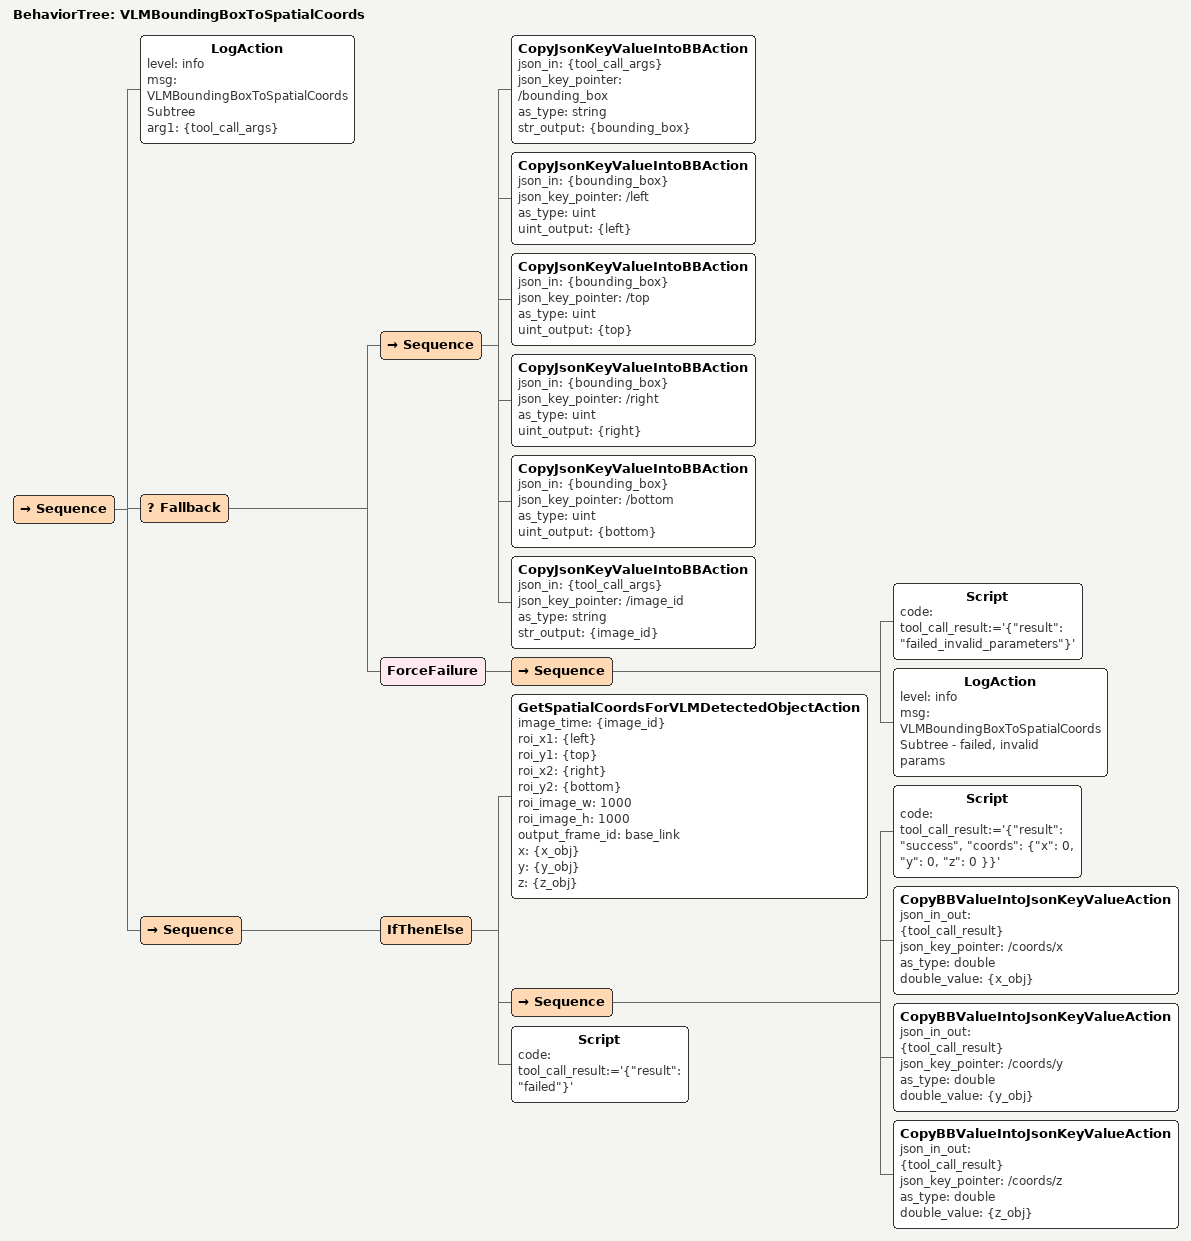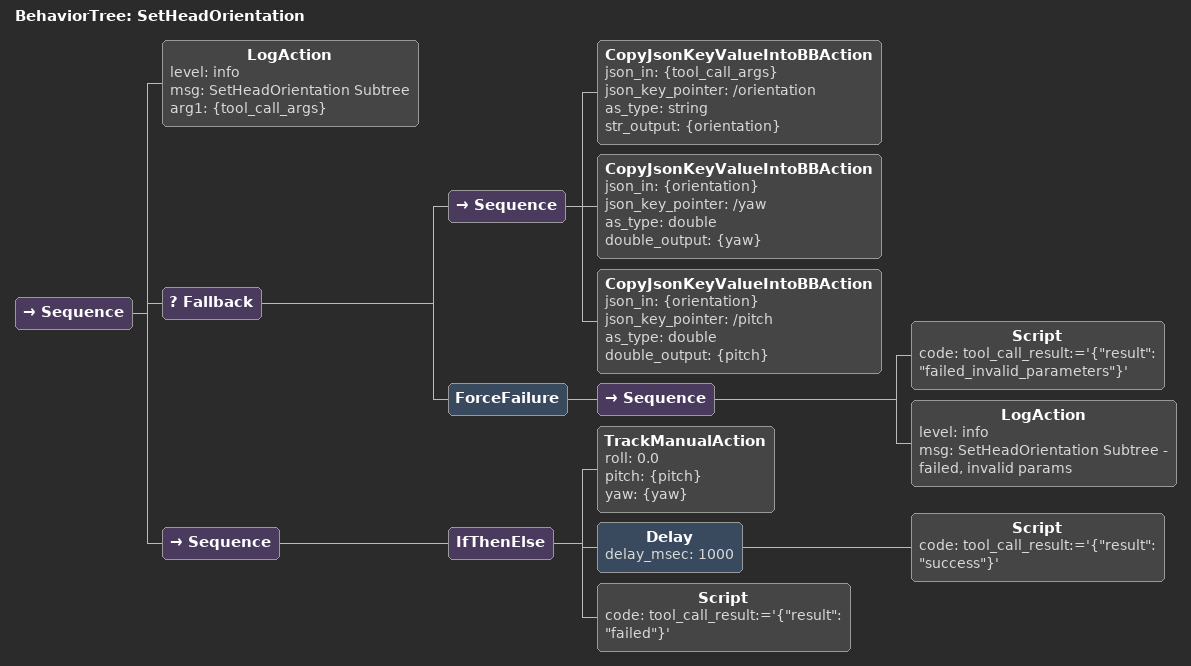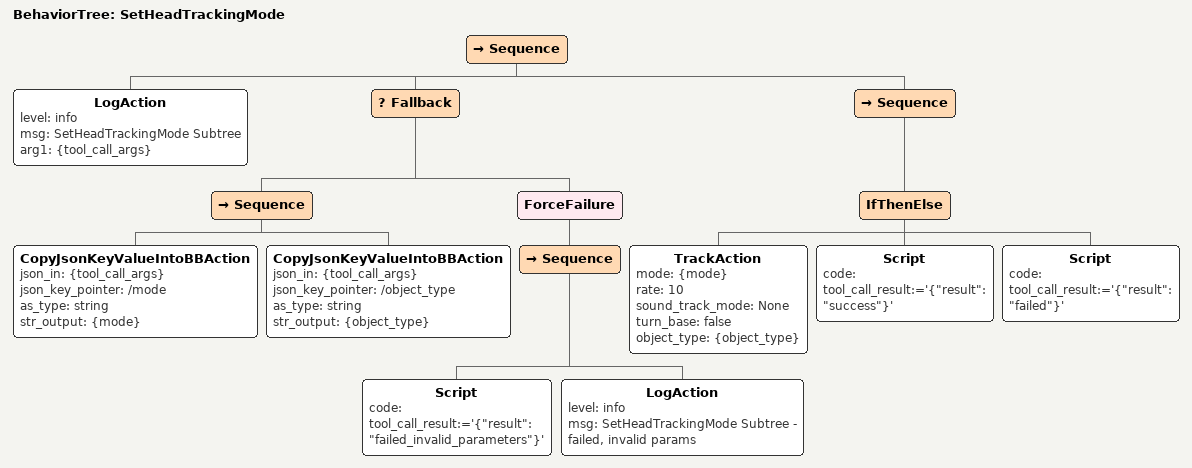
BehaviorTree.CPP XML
<BehaviorTree ID="VLMBoundingBoxToSpatialCoords">
      <Sequence>
	<LogAction level="info" msg="VLMBoundingBoxToSpatialCoords Subtree" arg1="{tool_call_args}"/>
	<!-- Parse json input /-->
	<Fallback>
		<Sequence>
			<CopyJsonKeyValueIntoBBAction json_in="{tool_call_args}" json_key_pointer="/bounding_box" as_type="string" str_output="{bounding_box}"/>
			<CopyJsonKeyValueIntoBBAction json_in="{bounding_box}" json_key_pointer="/left" as_type="uint" uint_output="{left}"/>
			<CopyJsonKeyValueIntoBBAction json_in="{bounding_box}" json_key_pointer="/top" as_type="uint" uint_output="{top}"/>
			<CopyJsonKeyValueIntoBBAction json_in="{bounding_box}" json_key_pointer="/right" as_type="uint" uint_output="{right}"/>
			<CopyJsonKeyValueIntoBBAction json_in="{bounding_box}" json_key_pointer="/bottom" as_type="uint" uint_output="{bottom}"/>
			<CopyJsonKeyValueIntoBBAction json_in="{tool_call_args}" json_key_pointer="/image_id" as_type="string" str_output="{image_id}"/>
		</Sequence>
		<ForceFailure>
			<Sequence>
				<Script code=" tool_call_result:='{&quot;result&quot;: &quot;failed_invalid_parameters&quot;}'"/>
				<LogAction level="info" msg="VLMBoundingBoxToSpatialCoords Subtree - failed, invalid params"/>
			</Sequence>
		</ForceFailure>
	</Fallback>
	<Sequence>
		<IfThenElse>
             		<GetSpatialCoordsForVLMDetectedObjectAction image_time="{image_id}" roi_x1="{left}" roi_y1="{top}" roi_x2="{right}" roi_y2="{bottom}" roi_image_w="1000" roi_image_h="1000" output_frame_id="base_link" x="{x_obj}" y="{y_obj}" z="{z_obj}"/>
			<Sequence>
				<Script code=" tool_call_result:='{&quot;result&quot;: &quot;success&quot;, &quot;coords&quot;: {&quot;x&quot;: 0, &quot;y&quot;: 0, &quot;z&quot;: 0 }}'"/>
				<CopyBBValueIntoJsonKeyValueAction json_in_out="{tool_call_result}" json_key_pointer="/coords/x" as_type="double" double_value="{x_obj}"/>
				<CopyBBValueIntoJsonKeyValueAction json_in_out="{tool_call_result}" json_key_pointer="/coords/y" as_type="double" double_value="{y_obj}"/>
				<CopyBBValueIntoJsonKeyValueAction json_in_out="{tool_call_result}" json_key_pointer="/coords/z" as_type="double" double_value="{z_obj}"/>
			</Sequence>
			<Script code=" tool_call_result:='{&quot;result&quot;: &quot;failed&quot;}'"/>
		</IfThenElse>
	</Sequence>
</Sequence>
  </BehaviorTree>

<BehaviorTree ID="SetHeadOrientation">
	<Sequence>
		<LogAction level="info" msg="SetHeadOrientation Subtree" arg1="{tool_call_args}"/>
		<!-- Parse json input /-->
		<Fallback>
			<Sequence>
				<CopyJsonKeyValueIntoBBAction json_in="{tool_call_args}" json_key_pointer="/orientation" as_type="string" str_output="{orientation}"/>
				<CopyJsonKeyValueIntoBBAction json_in="{orientation}" json_key_pointer="/yaw" as_type="double" double_output="{yaw}"/>
				<CopyJsonKeyValueIntoBBAction json_in="{orientation}" json_key_pointer="/pitch" as_type="double" double_output="{pitch}"/>
			</Sequence>
			<ForceFailure>
				<Sequence>
					<Script code=" tool_call_result:='{&quot;result&quot;: &quot;failed_invalid_parameters&quot;}'"/>
					<LogAction level="info" msg="SetHeadOrientation Subtree - failed, invalid params"/>
				</Sequence>
			</ForceFailure>
		</Fallback>
		<Sequence>
			<IfThenElse>
				<TrackManualAction roll="0.0" pitch="{pitch}" yaw="{yaw}"/>
				<!-- On success, give time for the head to move -->
				<Delay delay_msec="1000">
					<Script code=" tool_call_result:='{&quot;result&quot;: &quot;success&quot;}'"/>
				</Delay>
				<Script code=" tool_call_result:='{&quot;result&quot;: &quot;failed&quot;}'"/>
			</IfThenElse>
		</Sequence>
	</Sequence>
</BehaviorTree>

<BehaviorTree ID="SetHeadTrackingMode">
	<Sequence>
		<LogAction level="info" msg="SetHeadTrackingMode Subtree" arg1="{tool_call_args}"/>
		<!-- Parse json input /-->
		<Fallback>
			<Sequence>
				<CopyJsonKeyValueIntoBBAction json_in="{tool_call_args}" json_key_pointer="/mode" as_type="string" str_output="{mode}"/>
				<CopyJsonKeyValueIntoBBAction json_in="{tool_call_args}" json_key_pointer="/object_type" as_type="string" str_output="{object_type}"/>
			</Sequence>
			<ForceFailure>
				<Sequence>
					<Script code=" tool_call_result:='{&quot;result&quot;: &quot;failed_invalid_parameters&quot;}'"/>
					<LogAction level="info" msg="SetHeadTrackingMode Subtree - failed, invalid params"/>
				</Sequence>
			</ForceFailure>
		</Fallback>
		<Sequence>
			<IfThenElse>
				<TrackAction mode="{mode}" rate="10" sound_track_mode="None" turn_base="false" object_type="{object_type}"/>
				<Script code=" tool_call_result:='{&quot;result&quot;: &quot;success&quot;}'"/>
				<Script code=" tool_call_result:='{&quot;result&quot;: &quot;failed&quot;}'"/>
			</IfThenElse>
		</Sequence>
	</Sequence>
</BehaviorTree>
